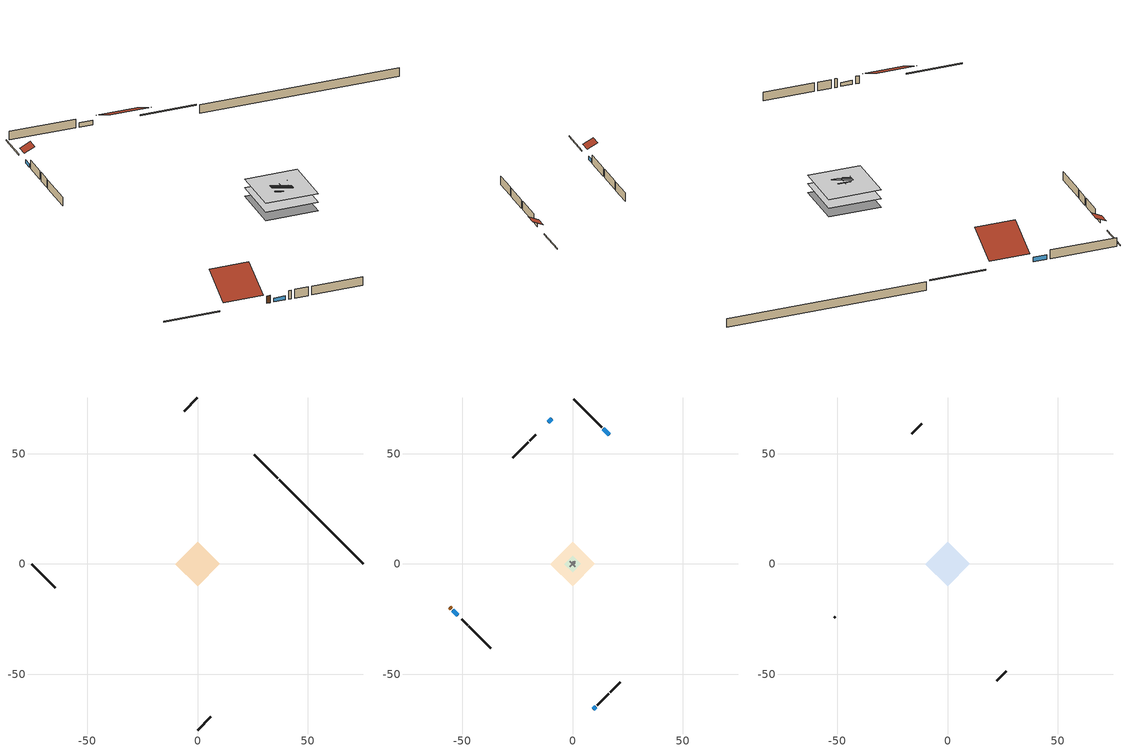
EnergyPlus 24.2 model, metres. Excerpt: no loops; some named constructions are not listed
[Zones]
basement - unconditioned
 floor foundation (Slab2 construction): -10.06,0 0,10.06 10.06,0 0,-10.06 z-2.13
 wall outside (RimJoist1 construction): 36.38,38.85 25.65,49.58 z0.3:0.61
 wall outside (RimJoist2 construction): 0,-75.23 5.97,-69.26 z0.3:0.61
 wall outside (RimJoist3 construction): -75.23,0 -64.5,-10.73 z0.3:0.61
 wall outside (RimJoist4 construction): 0,75.23 -5.97,69.26 z0.3:0.61
 wall foundation (FoundationWall1 construction): 75.23,0 37.04,38.19 z-2.13:0.3
central ac and furnace airloop ret air zone
 floor adiabatic (AdiabaticConst): 0,0 0,1 1,1 1,0 z0
 wall adiabatic (AdiabaticConst): 0,1 0,0 1,0 1,1 0,1 z0:1
 ceiling adiabatic (AdiabaticConst): 1,0 1,1 0,1 0,0 z1
conditioned space
 floor to basement - unconditioned (Floor2 construction): -10.06,0 0,10.06 10.06,0 0,-10.06 z0.3
 wall outside (AdiabaticWallConstruction 1): -55.54,-19.69 -54.89,-20.34 z0.3:2.34
 wall outside (AdiabaticWallConstruction): 16.57,58.66 13.99,61.24 z0.3:1.49; 9.44,-65.79 10.54,-64.7 / -9.45,65.79 -11.09,64.14 z0.3:1.34; -54.24,-21 -51.97,-23.26 z0.3:1.4
 wall outside (Wall3 construction): 13.34,61.89 0.66,74.58 z0.3:2.74
 wall outside (Wall4 construction): 17.02,-58.21 21.72,-53.52 z0.3:2.74
 wall outside (Wall7 construction): -46.93,-28.31 -37.14,-38.1 z0.3:2.74
 wall outside (Wall8 construction): -19.99,55.24 -27.04,48.2 z0.3:2.74
 wall to garage (Wall5 construction): -1.29,1.29 1.29,-1.29 z0.3:2.74
 wall to garage (Wall6 construction): -1.29,-1.29 1.29,1.29 z0.3:2.74
 window (WindowConstruction): 16.57,58.66 13.99,61.24 z0.3:1.49
 window (WindowConstruction 1): 9.45,-65.79 10.54,-64.7 z0.3:1.34
 window (WindowConstruction 2): -54.24,-21 -51.97,-23.26 z0.3:1.4
 window (WindowConstruction 3): -9.45,65.79 -11.09,64.14 z0.3:1.34
 door (Door): -55.54,-19.69 -54.89,-20.34 z0.3:2.34
garage
 floor foundation (Slab1 construction): -3.66,0 0,3.66 3.66,0 0,-3.66 z0
 wall outside (Wall1 construction): 11.19,-64.04 16.37,-58.87 z0.3:2.74
 wall outside (Wall12 construction): -16.75,58.49 -19.33,55.9 z0.3:2.74
 wall outside (Wall2 construction): -50.17,-25.06 -47.58,-27.65 z0.3:2.74
attic - vented
 floor to garage (Floor1 construction): -3.66,0 0,3.66 3.66,0 0,-3.66 z2.74
 floor to conditioned space (Floor3 construction Reversed): -10.06,0 0,10.06 10.06,0 0,-10.06 z2.74
 wall outside (Wall10 construction): -11.74,63.49 -16.09,59.14 z0.3:2.74
 wall outside (Wall11 construction): -51.31,-23.92 -50.83,-24.41 z0.3:2.74
 wall outside (Wall9 construction): 22.37,-52.86 26.72,-48.51 z0.3:2.74
 roof outside (Roof1 construction): 17.23,58.01,2.74 10.28,51.06,7.66 18.05,43.29,7.66 24.99,50.24,2.74
 roof outside (Roof2 construction): 8.79,-66.44,2.74 6.86,-64.51,4.11 4.69,-66.67,4.11 6.63,-68.61,2.74
 roof outside (Roof3 construction): -8.79,66.44,2.74 -6.86,64.51,4.11 -4.69,66.67,4.11 -6.63,68.61,2.74
 roof outside (Roof4 construction): -56.2,-19.04,2.74 -49.36,-12.2,7.58 -57,-4.55,7.58 -63.84,-11.39,2.74
[Material] Roughness=Rough; Thermal Absorptance=0.9
Name | Thickness {m} | Conductivity {W/m-K} | Density {kg/m3} | Specific Heat {J/kg-K} | Solar Absorptance | Visible Absorptance
ceiling loosefill ins | 0.169333 | 0.0480833 | 16.02 | 1046.75 | 0.7 | 0.7
ceiling stud and cavity 1 | 0.1397 | 0.0824711 | 65.682 | 1177.47 | 0.7 | 0.7
floor covering | 0.0127 | 0.0433444 | 54.468 | 1339.84 | 0.6 | 0.6
floor stud and cavity | 0.1397 | 0.923637 | 92.3553 | 1139.71 | 0.7 | 0.7
gypsum board | 0.0127 | 0.160291 | 801 | 837.4 | 0.6 | 0.6
osb sheathing 0.5 in. 2; osb sheathing 0.5 in. 3 | 0.0127 | 0.115458 | 512.64 | 1214.23 | 0.7 | 0.7
osb sheathing 0.75 in. | 0.01905 | 0.115458 | 512.64 | 1214.23 | 0.7 | 0.7
wall stud and cavity 2 | 0.1397 | 0.0937203 | 139.0536 | 1170.24 | 0.7 | 0.7
[Construction]
Floor2 construction Reversed: floor covering, osb sheathing 0.75 in., floor stud and cavity
Floor3 construction: ceiling loosefill ins, ceiling stud and cavity 1, gypsum board
Wall5 construction Reversed: gypsum board, wall stud and cavity 2, osb sheathing 0.5 in. 2
Wall6 construction Reversed: gypsum board, wall stud and cavity 2, osb sheathing 0.5 in. 3
[Schedule:Day:Interval]
trans schedule winter=0.85 summer=0.7 allday1; trans schedule winter=0.85 summer=0.7 allday305: No, 24:00, 0.85
trans schedule winter=0.85 summer=0.7 allday121: No, 24:00, 0.7
trans schedule winter=0.85 summer=0.7 default day; fridge schedule default day; misc well pump schedule default day; freezer schedule default day; exterior lighting schedule default day: No, 24:00, 0
fridge schedule allday1; fridge schedule allday12; freezer schedule allday1; freezer schedule allday12: No, 01:00, 0.610949, 02:00, 0.595675, 03:00, 0.580401, 04:00, 0.565128, 06:00, 0.549854, 07:00, 0.580401, 08:00, 0.610949, 10:00, 0.626223, 12:00, 0.610949, 15:00, 0.641496, 16:00, 0.626223, 17:00, 0.672044, 18:00, 0.733139, 19:00, 0.763686, 20:00, 0.733139, 21:00, 0.717865, 22:00, 0.702591, 23:00, 0.672044, 24:00, 0.626223
fridge schedule allday2; freezer schedule allday2: No, 01:00, 0.609489, 02:00, 0.594252, 03:00, 0.579015, 04:00, 0.563777, 06:00, 0.54854, 07:00, 0.579015, 08:00, 0.609489, 10:00, 0.624726, 12:00, 0.609489, 15:00, 0.639964, 16:00, 0.624726, 17:00, 0.670438, 18:00, 0.731387, 19:00, 0.761861, 20:00, 0.731387, 21:00, 0.71615, 22:00, 0.700912, 23:00, 0.670438, 24:00, 0.624726
fridge schedule allday3; freezer schedule allday3: No, 01:00, 0.791241, 02:00, 0.77146, 03:00, 0.751679, 04:00, 0.731898, 06:00, 0.712117, 07:00, 0.751679, 08:00, 0.791241, 10:00, 0.811022, 12:00, 0.791241, 15:00, 0.830803, 16:00, 0.811022, 17:00, 0.870365, 18:00, 0.949489, 19:00, 0.989051, 20:00, 0.949489, 21:00, 0.929708, 22:00, 0.909927, 23:00, 0.870365, 24:00, 0.811022
fridge schedule allday6; freezer schedule allday6: No, 01:00, 0.8, 02:00, 0.78, 03:00, 0.76, 04:00, 0.74, 06:00, 0.72, 07:00, 0.76, 08:00, 0.8, 10:00, 0.82, 12:00, 0.8, 15:00, 0.84, 16:00, 0.82, 17:00, 0.88, 18:00, 0.96, 19:00, 1, 20:00, 0.96, 21:00, 0.94, 22:00, 0.92, 23:00, 0.88, 24:00, 0.82
fridge schedule allday10; freezer schedule allday10: No, 01:00, 0.679562, 02:00, 0.662573, 03:00, 0.645584, 04:00, 0.628595, 06:00, 0.611606, 07:00, 0.645584, 08:00, 0.679562, 10:00, 0.696551, 12:00, 0.679562, 15:00, 0.71354, 16:00, 0.696551, 17:00, 0.747518, 18:00, 0.815474, 19:00, 0.849453, 20:00, 0.815474, 21:00, 0.798485, 22:00, 0.781496, 23:00, 0.747518, 24:00, 0.696551
fridge schedule allday11; freezer schedule allday11: No, 01:00, 0.675182, 02:00, 0.658303, 03:00, 0.641423, 04:00, 0.624544, 06:00, 0.607664, 07:00, 0.641423, 08:00, 0.675182, 10:00, 0.692062, 12:00, 0.675182, 15:00, 0.708942, 16:00, 0.692062, 17:00, 0.742701, 18:00, 0.810219, 19:00, 0.843978, 20:00, 0.810219, 21:00, 0.793339, 22:00, 0.77646, 23:00, 0.742701, 24:00, 0.692062
misc well pump schedule allday1; misc well pump schedule allday12: No, 01:00, 0.508543, 02:00, 0.265829, 03:00, 0.219598, 04:00, 0.173367, 05:00, 0.184925, 06:00, 0.20804, 07:00, 0.300503, 09:00, 0.381407, 10:00, 0.36985, 12:00, 0.381407, 15:00, 0.36985, 16:00, 0.381407, 17:00, 0.520101, 18:00, 0.658795, 19:00, 0.762815, 20:00, 0.878393, 21:00, 0.936182, 22:00, 0.993971, 23:00, 0.866835, 24:00, 0.751257
misc well pump schedule allday2: No, 01:00, 0.511628, 02:00, 0.267442, 03:00, 0.22093, 04:00, 0.174419, 05:00, 0.186047, 06:00, 0.209302, 07:00, 0.302326, 09:00, 0.383721, 10:00, 0.372093, 12:00, 0.383721, 15:00, 0.372093, 16:00, 0.383721, 17:00, 0.523256, 18:00, 0.662791, 19:00, 0.767442, 20:00, 0.883721, 21:00, 0.94186, 22:00, 1, 23:00, 0.872093, 24:00, 0.755814
misc well pump schedule allday3; misc well pump schedule allday5: No, 01:00, 0.446407, 02:00, 0.233349, 03:00, 0.192767, 04:00, 0.152184, 05:00, 0.16233, 06:00, 0.182621, 07:00, 0.263786, 09:00, 0.334806, 10:00, 0.32466, 12:00, 0.334806, 15:00, 0.32466, 16:00, 0.334806, 17:00, 0.456553, 18:00, 0.578301, 19:00, 0.669611, 20:00, 0.771067, 21:00, 0.821796, 22:00, 0.872524, 23:00, 0.760922, 24:00, 0.659466
misc well pump schedule allday4: No, 01:00, 0.445085, 02:00, 0.232658, 03:00, 0.192196, 04:00, 0.151734, 05:00, 0.161849, 06:00, 0.18208, 07:00, 0.263005, 09:00, 0.333814, 10:00, 0.323698, 12:00, 0.333814, 15:00, 0.323698, 16:00, 0.333814, 17:00, 0.455201, 18:00, 0.576588, 19:00, 0.667628, 20:00, 0.768784, 21:00, 0.819362, 22:00, 0.86994, 23:00, 0.758668, 24:00, 0.657513
misc well pump schedule allday6; misc well pump schedule allday9: No, 01:00, 0.391323, 02:00, 0.204555, 03:00, 0.16898, 04:00, 0.133405, 05:00, 0.142299, 06:00, 0.160087, 07:00, 0.231236, 09:00, 0.293492, 10:00, 0.284598, 12:00, 0.293492, 15:00, 0.284598, 16:00, 0.293492, 17:00, 0.400216, 18:00, 0.506941, 19:00, 0.586984, 20:00, 0.675921, 21:00, 0.720389, 22:00, 0.764858, 23:00, 0.667027, 24:00, 0.57809
misc well pump schedule allday7: No, 01:00, 0.389119, 02:00, 0.203403, 03:00, 0.168029, 04:00, 0.132654, 05:00, 0.141498, 06:00, 0.159185, 07:00, 0.229934, 09:00, 0.291839, 10:00, 0.282996, 12:00, 0.291839, 15:00, 0.282996, 16:00, 0.291839, 17:00, 0.397963, 18:00, 0.504086, 19:00, 0.583679, 20:00, 0.672115, 21:00, 0.716333, 22:00, 0.760551, 23:00, 0.663271, 24:00, 0.574835
misc well pump schedule allday10: No, 01:00, 0.430984, 02:00, 0.225287, 03:00, 0.186107, 04:00, 0.146926, 05:00, 0.156721, 06:00, 0.176312, 07:00, 0.254672, 09:00, 0.323238, 10:00, 0.313443, 12:00, 0.323238, 15:00, 0.313443, 16:00, 0.323238, 17:00, 0.440779, 18:00, 0.55832, 19:00, 0.646476, 20:00, 0.744426, 21:00, 0.793402, 22:00, 0.842377, 23:00, 0.734631, 24:00, 0.63668
misc well pump schedule allday11: No, 01:00, 0.429221, 02:00, 0.224366, 03:00, 0.185345, 04:00, 0.146325, 05:00, 0.15608, 06:00, 0.17559, 07:00, 0.253631, 09:00, 0.321916, 10:00, 0.312161, 12:00, 0.321916, 15:00, 0.312161, 16:00, 0.321916, 17:00, 0.438976, 18:00, 0.556036, 19:00, 0.643832, 20:00, 0.741382, 21:00, 0.790157, 22:00, 0.838932, 23:00, 0.731627, 24:00, 0.634076
exterior lighting schedule weekday1; exterior lighting schedule weekday12: No, 05:00, 0.434959, 06:00, 0.349858, 07:00, 0.330947, 08:00, 0.321491, 09:00, 0.312035, 10:00, 0.264757, 11:00, 0.208024, 12:00, 0.141834, 13:00, 0.113467, 15:00, 0.104012, 16:00, 0.113467, 17:00, 0.179657, 18:00, 0.349858, 19:00, 0.463325, 20:00, 0.614615, 21:00, 0.860461, 22:00, 0.99284, 23:00, 0.860461, 24:00, 0.595704
exterior lighting schedule weekday10: No, 05:00, 0.345039, 06:00, 0.277532, 07:00, 0.26253, 08:00, 0.255029, 09:00, 0.247528, 10:00, 0.210024, 11:00, 0.165019, 12:00, 0.112513, 13:00, 0.0900102, 15:00, 0.0825094, 16:00, 0.0900102, 17:00, 0.142516, 18:00, 0.277532, 19:00, 0.367542, 20:00, 0.487555, 21:00, 0.682578, 22:00, 0.787589, 23:00, 0.682578, 24:00, 0.472554
exterior lighting schedule weekday11: No, 05:00, 0.343994, 06:00, 0.276691, 07:00, 0.261734, 08:00, 0.254256, 09:00, 0.246778, 10:00, 0.209387, 11:00, 0.164519, 12:00, 0.112172, 13:00, 0.0897375, 15:00, 0.0822593, 16:00, 0.0897375, 17:00, 0.142084, 18:00, 0.276691, 19:00, 0.366428, 20:00, 0.486078, 21:00, 0.680509, 22:00, 0.785203, 23:00, 0.680509, 24:00, 0.471122
exterior lighting schedule weekday2: No, 05:00, 0.438095, 06:00, 0.352381, 07:00, 0.333333, 08:00, 0.32381, 09:00, 0.314286, 10:00, 0.266667, 11:00, 0.209524, 12:00, 0.142857, 13:00, 0.114286, 15:00, 0.104762, 16:00, 0.114286, 17:00, 0.180952, 18:00, 0.352381, 19:00, 0.466667, 20:00, 0.619048, 21:00, 0.866667, 22:00, 1, 23:00, 0.866667, 24:00, 0.6
exterior lighting schedule weekday3; exterior lighting schedule weekday5: No, 05:00, 0.346085, 06:00, 0.278373, 07:00, 0.263325, 08:00, 0.255802, 09:00, 0.248278, 10:00, 0.21066, 11:00, 0.165519, 12:00, 0.112854, 13:00, 0.090283, 15:00, 0.0827594, 16:00, 0.090283, 17:00, 0.142948, 18:00, 0.278373, 19:00, 0.368656, 20:00, 0.489033, 21:00, 0.684646, 22:00, 0.789976, 23:00, 0.684646, 24:00, 0.473986
exterior lighting schedule weekday4: No, 05:00, 0.344691, 06:00, 0.277251, 07:00, 0.262265, 08:00, 0.254771, 09:00, 0.247278, 10:00, 0.209812, 11:00, 0.164852, 12:00, 0.112399, 13:00, 0.0899193, 15:00, 0.082426, 16:00, 0.0899193, 17:00, 0.142372, 18:00, 0.277251, 19:00, 0.367171, 20:00, 0.487063, 21:00, 0.681888, 22:00, 0.786794, 23:00, 0.681888, 24:00, 0.472076
exterior lighting schedule weekday6; exterior lighting schedule weekday9: No, 05:00, 0.28823, 06:00, 0.231837, 07:00, 0.219305, 08:00, 0.213039, 09:00, 0.206773, 10:00, 0.175444, 11:00, 0.137849, 12:00, 0.093988, 13:00, 0.0751904, 15:00, 0.0689245, 16:00, 0.0751904, 17:00, 0.119051, 18:00, 0.231837, 19:00, 0.307027, 20:00, 0.407281, 21:00, 0.570194, 22:00, 0.657916, 23:00, 0.570194, 24:00, 0.394749
exterior lighting schedule weekday7: No, 05:00, 0.286139, 06:00, 0.230155, 07:00, 0.217714, 08:00, 0.211494, 09:00, 0.205273, 10:00, 0.174171, 11:00, 0.136849, 12:00, 0.0933061, 13:00, 0.0746448, 15:00, 0.0684244, 16:00, 0.0746448, 17:00, 0.118188, 18:00, 0.230155, 19:00, 0.3048, 20:00, 0.404326, 21:00, 0.566057, 22:00, 0.653142, 23:00, 0.566057, 24:00, 0.391885
exterior lighting schedule weekend1; exterior lighting schedule weekend12: No, 02:00, 0.434959, 04:00, 0.425503, 05:00, 0.434959, 06:00, 0.425503, 07:00, 0.416047, 08:00, 0.38768, 09:00, 0.340402, 10:00, 0.283669, 11:00, 0.226935, 12:00, 0.15129, 13:00, 0.113467, 15:00, 0.104012, 16:00, 0.113467, 17:00, 0.179657, 18:00, 0.359314, 19:00, 0.45387, 20:00, 0.567337, 21:00, 0.784816, 22:00, 0.926651, 23:00, 0.803728, 24:00, 0.557882
exterior lighting schedule weekend10: No, 02:00, 0.345039, 04:00, 0.337538, 05:00, 0.345039, 06:00, 0.337538, 07:00, 0.330038, 08:00, 0.307535, 09:00, 0.270031, 10:00, 0.225026, 11:00, 0.18002, 12:00, 0.120014, 13:00, 0.0900102, 15:00, 0.0825094, 16:00, 0.0900102, 17:00, 0.142516, 18:00, 0.285032, 19:00, 0.360041, 20:00, 0.450051, 21:00, 0.622571, 22:00, 0.735084, 23:00, 0.637572, 24:00, 0.44255
exterior lighting schedule weekend11: No, 02:00, 0.343994, 04:00, 0.336516, 05:00, 0.343994, 06:00, 0.336516, 07:00, 0.329037, 08:00, 0.306603, 09:00, 0.269212, 10:00, 0.224344, 11:00, 0.179475, 12:00, 0.11965, 13:00, 0.0897375, 15:00, 0.0822593, 16:00, 0.0897375, 17:00, 0.142084, 18:00, 0.284169, 19:00, 0.35895, 20:00, 0.448687, 21:00, 0.620684, 22:00, 0.732856, 23:00, 0.63564, 24:00, 0.441209
exterior lighting schedule weekend2: No, 02:00, 0.438095, 04:00, 0.428571, 05:00, 0.438095, 06:00, 0.428571, 07:00, 0.419048, 08:00, 0.390476, 09:00, 0.342857, 10:00, 0.285714, 11:00, 0.228571, 12:00, 0.152381, 13:00, 0.114286, 15:00, 0.104762, 16:00, 0.114286, 17:00, 0.180952, 18:00, 0.361905, 19:00, 0.457143, 20:00, 0.571429, 21:00, 0.790476, 22:00, 0.933333, 23:00, 0.809524, 24:00, 0.561905
exterior lighting schedule weekend3; exterior lighting schedule weekend5: No, 02:00, 0.346085, 04:00, 0.338561, 05:00, 0.346085, 06:00, 0.338561, 07:00, 0.331038, 08:00, 0.308467, 09:00, 0.270849, 10:00, 0.225707, 11:00, 0.180566, 12:00, 0.120377, 13:00, 0.090283, 15:00, 0.0827594, 16:00, 0.090283, 17:00, 0.142948, 18:00, 0.285896, 19:00, 0.361132, 20:00, 0.451415, 21:00, 0.624457, 22:00, 0.737311, 23:00, 0.639504, 24:00, 0.443891
exterior lighting schedule weekend4: No, 02:00, 0.344691, 04:00, 0.337197, 05:00, 0.344691, 06:00, 0.337197, 07:00, 0.329704, 08:00, 0.307224, 09:00, 0.269758, 10:00, 0.224798, 11:00, 0.179839, 12:00, 0.119892, 13:00, 0.0899193, 15:00, 0.082426, 16:00, 0.0899193, 17:00, 0.142372, 18:00, 0.284744, 19:00, 0.359677, 20:00, 0.449597, 21:00, 0.621942, 22:00, 0.734341, 23:00, 0.636928, 24:00, 0.442103
exterior lighting schedule weekend6; exterior lighting schedule weekend9: No, 02:00, 0.28823, 04:00, 0.281964, 05:00, 0.28823, 06:00, 0.281964, 07:00, 0.275698, 08:00, 0.2569, 09:00, 0.225571, 10:00, 0.187976, 11:00, 0.150381, 12:00, 0.100254, 13:00, 0.0751904, 15:00, 0.0689245, 16:00, 0.0751904, 17:00, 0.119051, 18:00, 0.238103, 19:00, 0.300761, 20:00, 0.375952, 21:00, 0.520067, 22:00, 0.614055, 23:00, 0.532598, 24:00, 0.369686
exterior lighting schedule weekend7: No, 02:00, 0.286139, 04:00, 0.279918, 05:00, 0.286139, 06:00, 0.279918, 07:00, 0.273698, 08:00, 0.255037, 09:00, 0.223935, 10:00, 0.186612, 11:00, 0.14929, 12:00, 0.0995265, 13:00, 0.0746448, 15:00, 0.0684244, 16:00, 0.0746448, 17:00, 0.118188, 18:00, 0.236375, 19:00, 0.298579, 20:00, 0.373224, 21:00, 0.516294, 22:00, 0.6096, 23:00, 0.528734, 24:00, 0.367004
[Schedule:Week:Daily]
misc well pump schedule Week Rule - Sep2-Sep29: misc well pump schedule allday9, misc well pump schedule allday9, misc well pump schedule allday9, misc well pump schedule allday9, misc well pump schedule allday9, misc well pump schedule allday9, misc well pump schedule allday9, misc well pump schedule default day, misc well pump schedule default day, misc well pump schedule default day, misc well pump schedule default day, misc well pump schedule default day
misc well pump schedule Week Rule - Sep30-Oct6: misc well pump schedule allday9, misc well pump schedule allday10, misc well pump schedule allday10, misc well pump schedule allday10, misc well pump schedule allday10, misc well pump schedule allday10, misc well pump schedule allday10, misc well pump schedule default day, misc well pump schedule default day, misc well pump schedule default day, misc well pump schedule default day, misc well pump schedule default day
misc well pump schedule Week Rule - Oct7-Oct27: misc well pump schedule allday10, misc well pump schedule allday10, misc well pump schedule allday10, misc well pump schedule allday10, misc well pump schedule allday10, misc well pump schedule allday10, misc well pump schedule allday10, misc well pump schedule default day, misc well pump schedule default day, misc well pump schedule default day, misc well pump schedule default day, misc well pump schedule default day
misc well pump schedule Week Rule - Oct28-Nov3: misc well pump schedule allday10, misc well pump schedule allday10, misc well pump schedule allday10, misc well pump schedule allday10, misc well pump schedule allday11, misc well pump schedule allday11, misc well pump schedule allday11, misc well pump schedule default day, misc well pump schedule default day, misc well pump schedule default day, misc well pump schedule default day, misc well pump schedule default day
misc well pump schedule Week Rule - Nov4-Nov24: misc well pump schedule allday11, misc well pump schedule allday11, misc well pump schedule allday11, misc well pump schedule allday11, misc well pump schedule allday11, misc well pump schedule allday11, misc well pump schedule allday11, misc well pump schedule default day, misc well pump schedule default day, misc well pump schedule default day, misc well pump schedule default day, misc well pump schedule default day
misc well pump schedule Week Rule - Nov25-Dec1: misc well pump schedule allday11, misc well pump schedule allday11, misc well pump schedule allday11, misc well pump schedule allday11, misc well pump schedule allday11, misc well pump schedule allday11, misc well pump schedule allday12, misc well pump schedule default day, misc well pump schedule default day, misc well pump schedule default day, misc well pump schedule default day, misc well pump schedule default day
misc well pump schedule Week Rule - Dec2-Dec31: misc well pump schedule allday12, misc well pump schedule allday12, misc well pump schedule allday12, misc well pump schedule allday12, misc well pump schedule allday12, misc well pump schedule allday12, misc well pump schedule allday12, misc well pump schedule default day, misc well pump schedule default day, misc well pump schedule default day, misc well pump schedule default day, misc well pump schedule default day
freezer schedule Week Rule - Jan1-Jan27: freezer schedule allday1, freezer schedule allday1, freezer schedule allday1, freezer schedule allday1, freezer schedule allday1, freezer schedule allday1, freezer schedule allday1, freezer schedule default day, freezer schedule default day, freezer schedule default day, freezer schedule default day, freezer schedule default day
freezer schedule Week Rule - Jan28-Feb3: freezer schedule allday1, freezer schedule allday1, freezer schedule allday1, freezer schedule allday1, freezer schedule allday2, freezer schedule allday2, freezer schedule allday2, freezer schedule default day, freezer schedule default day, freezer schedule default day, freezer schedule default day, freezer schedule default day
freezer schedule Week Rule - Feb4-Feb24: freezer schedule allday2, freezer schedule allday2, freezer schedule allday2, freezer schedule allday2, freezer schedule allday2, freezer schedule allday2, freezer schedule allday2, freezer schedule default day, freezer schedule default day, freezer schedule default day, freezer schedule default day, freezer schedule default day
freezer schedule Week Rule - Feb25-Mar3: freezer schedule allday2, freezer schedule allday2, freezer schedule allday2, freezer schedule allday2, freezer schedule allday3, freezer schedule allday3, freezer schedule allday3, freezer schedule default day, freezer schedule default day, freezer schedule default day, freezer schedule default day, freezer schedule default day
freezer schedule Week Rule - Mar4-May26: freezer schedule allday3, freezer schedule allday3, freezer schedule allday3, freezer schedule allday3, freezer schedule allday3, freezer schedule allday3, freezer schedule allday3, freezer schedule default day, freezer schedule default day, freezer schedule default day, freezer schedule default day, freezer schedule default day
freezer schedule Week Rule - May27-Jun2: freezer schedule allday3, freezer schedule allday3, freezer schedule allday3, freezer schedule allday3, freezer schedule allday3, freezer schedule allday6, freezer schedule allday6, freezer schedule default day, freezer schedule default day, freezer schedule default day, freezer schedule default day, freezer schedule default day
freezer schedule Week Rule - Jun3-Sep29: freezer schedule allday6, freezer schedule allday6, freezer schedule allday6, freezer schedule allday6, freezer schedule allday6, freezer schedule allday6, freezer schedule allday6, freezer schedule default day, freezer schedule default day, freezer schedule default day, freezer schedule default day, freezer schedule default day
freezer schedule Week Rule - Sep30-Oct6: freezer schedule allday6, freezer schedule allday10, freezer schedule allday10, freezer schedule allday10, freezer schedule allday10, freezer schedule allday10, freezer schedule allday10, freezer schedule default day, freezer schedule default day, freezer schedule default day, freezer schedule default day, freezer schedule default day
freezer schedule Week Rule - Oct7-Oct27: freezer schedule allday10, freezer schedule allday10, freezer schedule allday10, freezer schedule allday10, freezer schedule allday10, freezer schedule allday10, freezer schedule allday10, freezer schedule default day, freezer schedule default day, freezer schedule default day, freezer schedule default day, freezer schedule default day
freezer schedule Week Rule - Oct28-Nov3: freezer schedule allday10, freezer schedule allday10, freezer schedule allday10, freezer schedule allday10, freezer schedule allday11, freezer schedule allday11, freezer schedule allday11, freezer schedule default day, freezer schedule default day, freezer schedule default day, freezer schedule default day, freezer schedule default day
freezer schedule Week Rule - Nov4-Nov24: freezer schedule allday11, freezer schedule allday11, freezer schedule allday11, freezer schedule allday11, freezer schedule allday11, freezer schedule allday11, freezer schedule allday11, freezer schedule default day, freezer schedule default day, freezer schedule default day, freezer schedule default day, freezer schedule default day
freezer schedule Week Rule - Nov25-Dec1: freezer schedule allday11, freezer schedule allday11, freezer schedule allday11, freezer schedule allday11, freezer schedule allday11, freezer schedule allday11, freezer schedule allday12, freezer schedule default day, freezer schedule default day, freezer schedule default day, freezer schedule default day, freezer schedule default day
freezer schedule Week Rule - Dec2-Dec31: freezer schedule allday12, freezer schedule allday12, freezer schedule allday12, freezer schedule allday12, freezer schedule allday12, freezer schedule allday12, freezer schedule allday12, freezer schedule default day, freezer schedule default day, freezer schedule default day, freezer schedule default day, freezer schedule default day
exterior lighting schedule Week Rule - Jan1-Jan6: exterior lighting schedule weekday1, exterior lighting schedule weekday1, exterior lighting schedule weekday1, exterior lighting schedule weekday1, exterior lighting schedule weekday1, exterior lighting schedule weekday1, exterior lighting schedule weekend1, exterior lighting schedule default day, exterior lighting schedule default day, exterior lighting schedule default day, exterior lighting schedule default day, exterior lighting schedule default day
exterior lighting schedule Week Rule - Jan7-Jan27: exterior lighting schedule weekend1, exterior lighting schedule weekday1, exterior lighting schedule weekday1, exterior lighting schedule weekday1, exterior lighting schedule weekday1, exterior lighting schedule weekday1, exterior lighting schedule weekend1, exterior lighting schedule default day, exterior lighting schedule default day, exterior lighting schedule default day, exterior lighting schedule default day, exterior lighting schedule default day
exterior lighting schedule Week Rule - Jan28-Feb3: exterior lighting schedule weekend1, exterior lighting schedule weekday1, exterior lighting schedule weekday1, exterior lighting schedule weekday1, exterior lighting schedule weekday2, exterior lighting schedule weekday2, exterior lighting schedule weekend2, exterior lighting schedule default day, exterior lighting schedule default day, exterior lighting schedule default day, exterior lighting schedule default day, exterior lighting schedule default day
exterior lighting schedule Week Rule - Feb4-Feb24: exterior lighting schedule weekend2, exterior lighting schedule weekday2, exterior lighting schedule weekday2, exterior lighting schedule weekday2, exterior lighting schedule weekday2, exterior lighting schedule weekday2, exterior lighting schedule weekend2, exterior lighting schedule default day, exterior lighting schedule default day, exterior lighting schedule default day, exterior lighting schedule default day, exterior lighting schedule default day
exterior lighting schedule Week Rule - Feb25-Mar3: exterior lighting schedule weekend2, exterior lighting schedule weekday2, exterior lighting schedule weekday2, exterior lighting schedule weekday2, exterior lighting schedule weekday3, exterior lighting schedule weekday3, exterior lighting schedule weekend3, exterior lighting schedule default day, exterior lighting schedule default day, exterior lighting schedule default day, exterior lighting schedule default day, exterior lighting schedule default day
exterior lighting schedule Week Rule - Mar4-Mar31: exterior lighting schedule weekend3, exterior lighting schedule weekday3, exterior lighting schedule weekday3, exterior lighting schedule weekday3, exterior lighting schedule weekday3, exterior lighting schedule weekday3, exterior lighting schedule weekend3, exterior lighting schedule default day, exterior lighting schedule default day, exterior lighting schedule default day, exterior lighting schedule default day, exterior lighting schedule default day
exterior lighting schedule Week Rule - Apr1-Apr28: exterior lighting schedule weekend4, exterior lighting schedule weekday4, exterior lighting schedule weekday4, exterior lighting schedule weekday4, exterior lighting schedule weekday4, exterior lighting schedule weekday4, exterior lighting schedule weekend4, exterior lighting schedule default day, exterior lighting schedule default day, exterior lighting schedule default day, exterior lighting schedule default day, exterior lighting schedule default day
exterior lighting schedule Week Rule - Apr29-May5: exterior lighting schedule weekend4, exterior lighting schedule weekday4, exterior lighting schedule weekday5, exterior lighting schedule weekday5, exterior lighting schedule weekday5, exterior lighting schedule weekday5, exterior lighting schedule weekend5, exterior lighting schedule default day, exterior lighting schedule default day, exterior lighting schedule default day, exterior lighting schedule default day, exterior lighting schedule default day
exterior lighting schedule Week Rule - May6-May26: exterior lighting schedule weekend5, exterior lighting schedule weekday5, exterior lighting schedule weekday5, exterior lighting schedule weekday5, exterior lighting schedule weekday5, exterior lighting schedule weekday5, exterior lighting schedule weekend5, exterior lighting schedule default day, exterior lighting schedule default day, exterior lighting schedule default day, exterior lighting schedule default day, exterior lighting schedule default day
exterior lighting schedule Week Rule - May27-Jun2: exterior lighting schedule weekend5, exterior lighting schedule weekday5, exterior lighting schedule weekday5, exterior lighting schedule weekday5, exterior lighting schedule weekday5, exterior lighting schedule weekday6, exterior lighting schedule weekend6, exterior lighting schedule default day, exterior lighting schedule default day, exterior lighting schedule default day, exterior lighting schedule default day, exterior lighting schedule default day
exterior lighting schedule Week Rule - Jun3-Jun30: exterior lighting schedule weekend6, exterior lighting schedule weekday6, exterior lighting schedule weekday6, exterior lighting schedule weekday6, exterior lighting schedule weekday6, exterior lighting schedule weekday6, exterior lighting schedule weekend6, exterior lighting schedule default day, exterior lighting schedule default day, exterior lighting schedule default day, exterior lighting schedule default day, exterior lighting schedule default day
exterior lighting schedule Week Rule - Jul1-Aug25: exterior lighting schedule weekend7, exterior lighting schedule weekday7, exterior lighting schedule weekday7, exterior lighting schedule weekday7, exterior lighting schedule weekday7, exterior lighting schedule weekday7, exterior lighting schedule weekend7, exterior lighting schedule default day, exterior lighting schedule default day, exterior lighting schedule default day, exterior lighting schedule default day, exterior lighting schedule default day
exterior lighting schedule Week Rule - Aug26-Sep1: exterior lighting schedule weekend7, exterior lighting schedule weekday7, exterior lighting schedule weekday7, exterior lighting schedule weekday7, exterior lighting schedule weekday7, exterior lighting schedule weekday7, exterior lighting schedule weekend9, exterior lighting schedule default day, exterior lighting schedule default day, exterior lighting schedule default day, exterior lighting schedule default day, exterior lighting schedule default day
exterior lighting schedule Week Rule - Sep2-Sep29: exterior lighting schedule weekend9, exterior lighting schedule weekday9, exterior lighting schedule weekday9, exterior lighting schedule weekday9, exterior lighting schedule weekday9, exterior lighting schedule weekday9, exterior lighting schedule weekend9, exterior lighting schedule default day, exterior lighting schedule default day, exterior lighting schedule default day, exterior lighting schedule default day, exterior lighting schedule default day
exterior lighting schedule Week Rule - Sep30-Oct6: exterior lighting schedule weekend9, exterior lighting schedule weekday10, exterior lighting schedule weekday10, exterior lighting schedule weekday10, exterior lighting schedule weekday10, exterior lighting schedule weekday10, exterior lighting schedule weekend10, exterior lighting schedule default day, exterior lighting schedule default day, exterior lighting schedule default day, exterior lighting schedule default day, exterior lighting schedule default day
exterior lighting schedule Week Rule - Oct7-Oct27: exterior lighting schedule weekend10, exterior lighting schedule weekday10, exterior lighting schedule weekday10, exterior lighting schedule weekday10, exterior lighting schedule weekday10, exterior lighting schedule weekday10, exterior lighting schedule weekend10, exterior lighting schedule default day, exterior lighting schedule default day, exterior lighting schedule default day, exterior lighting schedule default day, exterior lighting schedule default day
exterior lighting schedule Week Rule - Oct28-Nov3: exterior lighting schedule weekend10, exterior lighting schedule weekday10, exterior lighting schedule weekday10, exterior lighting schedule weekday10, exterior lighting schedule weekday11, exterior lighting schedule weekday11, exterior lighting schedule weekend11, exterior lighting schedule default day, exterior lighting schedule default day, exterior lighting schedule default day, exterior lighting schedule default day, exterior lighting schedule default day
exterior lighting schedule Week Rule - Nov4-Nov24: exterior lighting schedule weekend11, exterior lighting schedule weekday11, exterior lighting schedule weekday11, exterior lighting schedule weekday11, exterior lighting schedule weekday11, exterior lighting schedule weekday11, exterior lighting schedule weekend11, exterior lighting schedule default day, exterior lighting schedule default day, exterior lighting schedule default day, exterior lighting schedule default day, exterior lighting schedule default day
exterior lighting schedule Week Rule - Nov25-Dec1: exterior lighting schedule weekend11, exterior lighting schedule weekday11, exterior lighting schedule weekday11, exterior lighting schedule weekday11, exterior lighting schedule weekday11, exterior lighting schedule weekday11, exterior lighting schedule weekend12, exterior lighting schedule default day, exterior lighting schedule default day, exterior lighting schedule default day, exterior lighting schedule default day, exterior lighting schedule default day
exterior lighting schedule Week Rule - Dec2-Dec31: exterior lighting schedule weekend12, exterior lighting schedule weekday12, exterior lighting schedule weekday12, exterior lighting schedule weekday12, exterior lighting schedule weekday12, exterior lighting schedule weekday12, exterior lighting schedule weekend12, exterior lighting schedule default day, exterior lighting schedule default day, exterior lighting schedule default day, exterior lighting schedule default day, exterior lighting schedule default day
